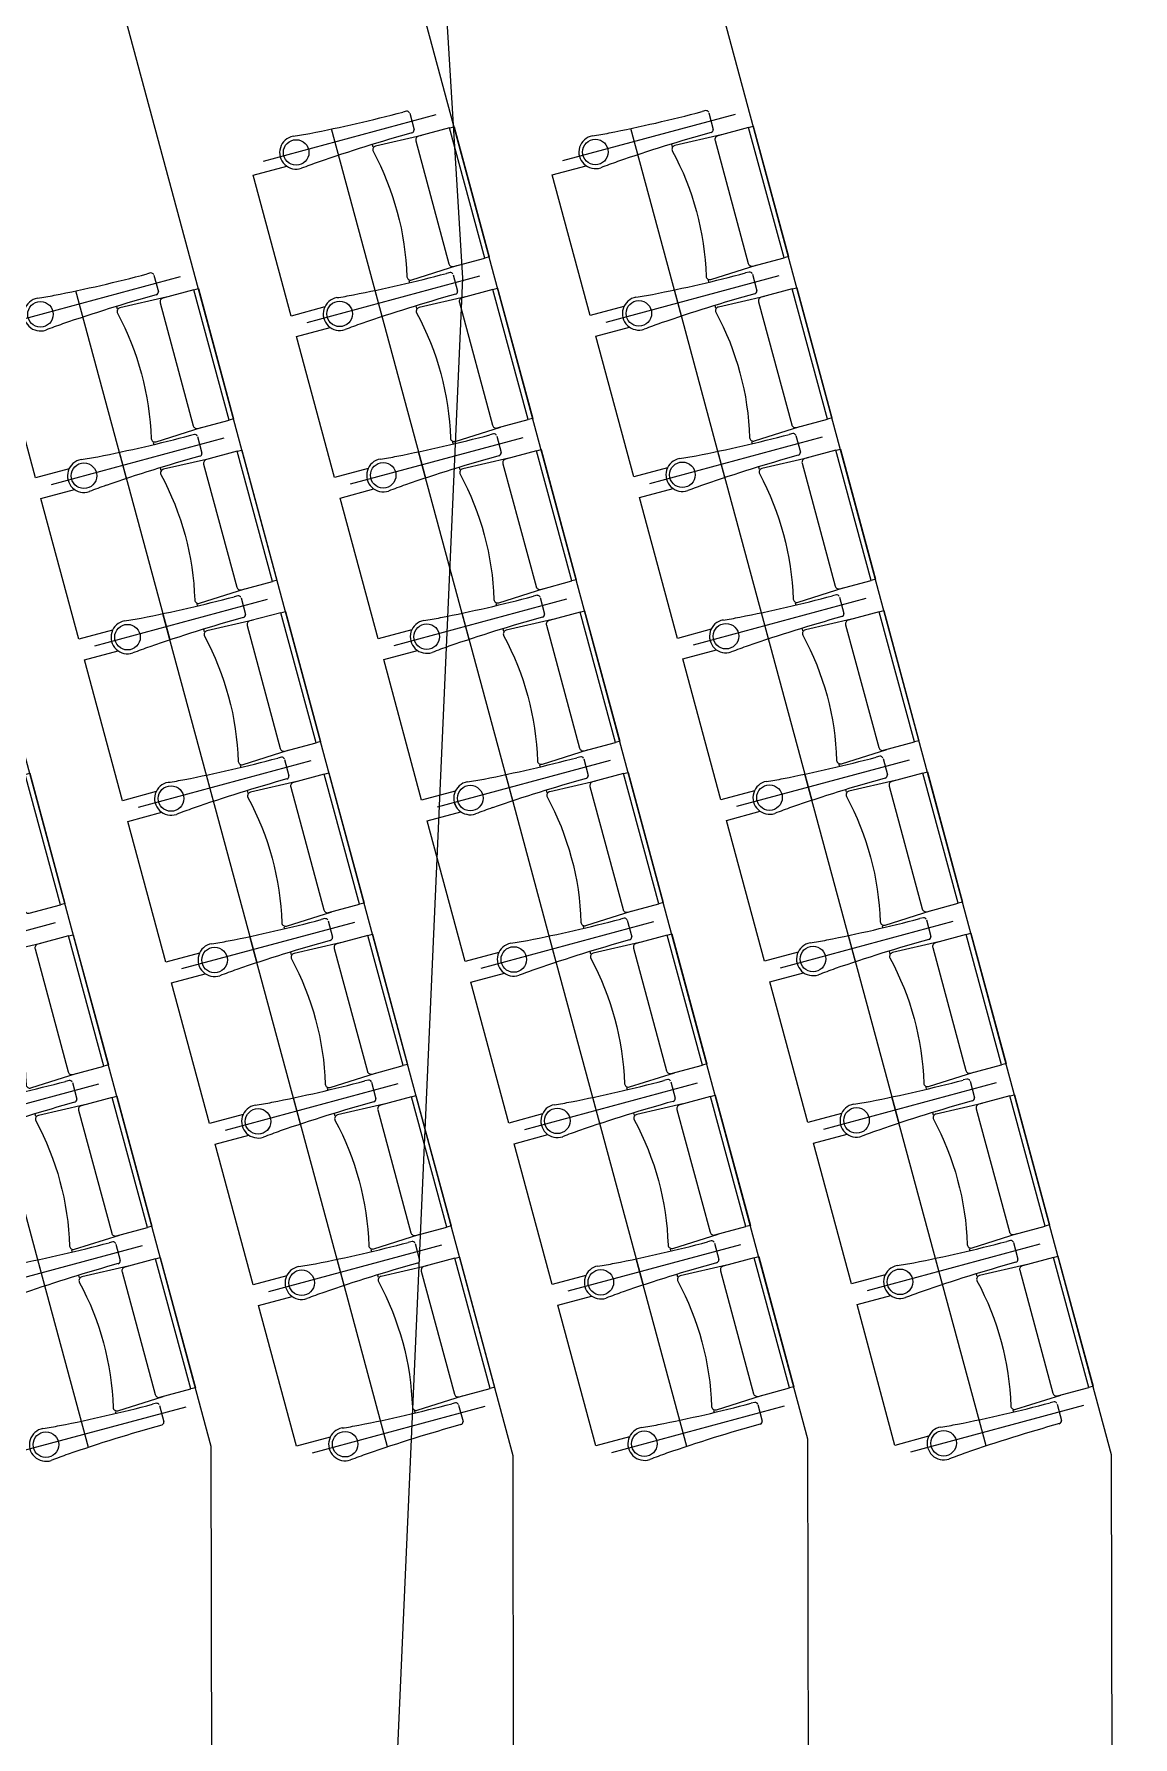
# Model space of a CAD drawing. Header units: millimetres. Extents: x 586 to 1010, y 369 to 668.
# Drawn here: x 688.98 to 692.66, y 479.6 to 485.29 of the extents above; entities that cross this region are included whole.
import ezdxf

# ---------------------------------------------------------------- set-up
doc = ezdxf.new("R2010")
doc.units = ezdxf.units.MM
doc.linetypes.add('CENTER', pattern=[2, 1.25, -0.25, 0.25, -0.25])
doc.linetypes.add('DASHED', pattern=[0.75, 0.5, -0.25])
doc.layers.add('plan line', color=7, linetype='Continuous', lineweight=15)

msp = doc.modelspace()

# ---------------------------------------------------------------- linework, layer by layer
at = {"color": 254, "lineweight": 25}
msp.add_lwpolyline([(689.8337, 492.1815), (690.1759, 488.4115), (690.4154, 484.4785), (690.0845, 476.9938), (689.3336, 473.1547), (688.3608, 469.8797), (686.2511, 464.8661), (683.9126, 461.3997), (682.5666, 460.2275), (680.996, 459.5586), (679.5611, 459.5542), (677.9508, 460.093), (676.3268, 461.1084), (674.7345, 462.5092), (671.8263, 466.1029), (669.833, 469.6129), (668.248, 474.1002), (667.65, 477.9454), (667.5806, 481.7471), (668.167, 489.4834)], dxfattribs=at)
for points in [[(671.7124, 620.7085), (706.7355, 621.773), (754.2598, 613.8303), (814.6609, 600.1481), (855.7567, 598.0104), (895.0671, 567.0647), (920.0096, 542.0176), (952.0084, 521.2476), (977.2234, 504.6526), (979.6352, 479.2339), (986.3437, 463.8549), (988.7975, 462.3853)], [(654.944, 595.4717), (670.2671, 587.3174), (714.302, 595.1648), (787.0891, 595.1648), (819.3936, 580.9441), (821.0297, 562.8505), (813.4907, 552.7881), (808.7339, 539.6711), (796.4072, 534.7059), (791.0222, 527.249), (791.0222, 507.547), (797.3007, 476.5274), (814.9752, 463.8897), (836.1481, 474.6816), (874.0221, 478.5878), (885.7286, 462.7333), (863.0042, 436.0794), (845.7887, 420.6845), (845.1044, 408.6747)], [(639.2065, 583.4381), (644.7272, 575.638), (657.7961, 553.4401), (668.4043, 543.9291), (682.5178, 548.7307), (692.9838, 555.4778), (711.9339, 556.5828), (734.3456, 532.1334), (750.593, 477.7475), (754.1369, 444.164), (776.4657, 425.4473), (782.6172, 412.2355)]]:
    msp.add_spline(points, degree=3, dxfattribs=at)
at = {"layer": 'plan line'}
for p, q in [((692.5848, 480.5454), (690.8568, 486.9542)), ((691.5701, 480.598), (689.9653, 486.5499)), ((690.5847, 480.5422), (689.0326, 486.2984)), ((689.5757, 480.5733), (688.0998, 486.0469)), ((691.2287, 485.0384), (691.2163, 485.0353)), ((690.2286, 485.0369), (690.2162, 485.0338)), ((690.239, 485.0297), (690.2536, 484.9744)), ((691.2391, 485.0312), (691.2537, 484.976)), ((690.1137, 484.9253), (690.1159, 484.9171)), ((691.1138, 484.9268), (691.116, 484.9187)), ((689.7157, 484.8225), (689.8283, 484.8529)), ((689.8426, 484.352), (689.7157, 484.8225)), ((690.7158, 484.8241), (690.8284, 484.8544)), ((690.8427, 484.3536), (690.7158, 484.8241)), ((689.374, 484.4958), (689.3616, 484.4927)), ((689.3844, 484.4885), (689.399, 484.4333)), ((690.2364, 484.4704), (690.2383, 484.4634)), ((690.3741, 484.4973), (690.3617, 484.4942)), ((690.3741, 484.4973), (690.3617, 484.4942)), ((690.3845, 484.4901), (690.3991, 484.4349)), ((690.3845, 484.4901), (690.3991, 484.4349)), ((691.2364, 484.472), (691.2383, 484.4649)), ((691.3742, 484.4989), (691.3617, 484.4958)), ((691.3742, 484.4989), (691.3617, 484.4958)), ((691.3846, 484.4917), (691.3992, 484.4365)), ((691.3846, 484.4917), (691.3992, 484.4365)), ((689.2591, 484.3841), (689.2613, 484.376)), ((689.9552, 484.3824), (689.8426, 484.352)), ((690.2592, 484.3857), (690.2614, 484.3776)), ((690.9552, 484.3839), (690.8427, 484.3536)), ((691.2593, 484.3873), (691.2615, 484.3792)), ((689.8612, 484.283), (689.9738, 484.3133)), ((690.8613, 484.2846), (690.9739, 484.3149)), ((688.988, 483.8109), (688.8611, 484.2814)), ((689.9881, 483.8125), (689.8612, 484.283)), ((690.9882, 483.814), (690.8613, 484.2846)), ((689.5195, 483.9562), (689.507, 483.9531)), ((689.5195, 483.9562), (689.507, 483.9531)), ((690.5196, 483.9578), (690.5071, 483.9547)), ((690.5196, 483.9578), (690.5071, 483.9547)), ((691.5197, 483.9594), (691.5072, 483.9563)), ((691.5197, 483.9594), (691.5072, 483.9563)), ((689.3817, 483.9293), (689.3836, 483.9223)), ((689.5299, 483.949), (689.5445, 483.8938)), ((689.5299, 483.949), (689.5445, 483.8938)), ((690.3818, 483.9309), (690.3837, 483.9238)), ((690.53, 483.9506), (690.5446, 483.8954)), ((690.53, 483.9506), (690.5446, 483.8954)), ((691.3819, 483.9325), (691.3838, 483.9254)), ((691.5301, 483.9522), (691.5447, 483.8969)), ((691.5301, 483.9522), (691.5447, 483.8969)), ((689.4046, 483.8446), (689.4068, 483.8365)), ((690.1006, 483.8428), (689.9881, 483.8125)), ((690.4047, 483.8462), (690.4069, 483.8381)), ((691.1007, 483.8444), (690.9882, 483.814)), ((691.4048, 483.8478), (691.407, 483.8396)), ((689.1005, 483.8412), (688.988, 483.8109)), ((689.0066, 483.7419), (689.1192, 483.7722)), ((689.1335, 483.2714), (689.0066, 483.7419)), ((690.0067, 483.7434), (690.1193, 483.7738)), ((690.1335, 483.2729), (690.0067, 483.7434)), ((691.0068, 483.745), (691.1193, 483.7754)), ((691.1336, 483.2745), (691.0068, 483.745)), ((689.5272, 483.3898), (689.5291, 483.3827)), ((689.665, 483.4167), (689.6525, 483.4136)), ((689.665, 483.4167), (689.6525, 483.4136)), ((689.6753, 483.4095), (689.69, 483.3542)), ((689.6754, 483.4095), (689.69, 483.3542)), ((690.5273, 483.3914), (690.5292, 483.3843)), ((690.6651, 483.4183), (690.6526, 483.4152)), ((690.6651, 483.4183), (690.6526, 483.4152)), ((690.6754, 483.4111), (690.6901, 483.3558)), ((690.6754, 483.4111), (690.6901, 483.3558)), ((691.5274, 483.3929), (691.5293, 483.3859)), ((691.6652, 483.4198), (691.6527, 483.4167)), ((691.6652, 483.4198), (691.6527, 483.4167)), ((691.6755, 483.4126), (691.6902, 483.3574)), ((691.6755, 483.4126), (691.6902, 483.3574)), ((689.246, 483.3017), (689.1335, 483.2714)), ((689.5501, 483.3051), (689.5522, 483.2969)), ((690.2461, 483.3033), (690.1335, 483.2729)), ((690.5501, 483.3067), (690.5523, 483.2985)), ((691.2462, 483.3049), (691.1336, 483.2745)), ((691.5502, 483.3082), (691.5524, 483.3001)), ((689.1521, 483.2023), (689.2646, 483.2327)), ((690.1522, 483.2039), (690.2647, 483.2343)), ((691.1522, 483.2055), (691.2648, 483.2358)), ((689.2789, 482.7318), (689.1521, 483.2023)), ((690.279, 482.7334), (690.1522, 483.2039)), ((691.2791, 482.735), (691.1522, 483.2055)), ((689.8105, 482.8772), (689.798, 482.8741)), ((689.8105, 482.8772), (689.798, 482.8741)), ((690.8106, 482.8787), (690.7981, 482.8756)), ((690.8106, 482.8787), (690.7981, 482.8756)), ((691.8107, 482.8803), (691.7982, 482.8772)), ((691.8107, 482.8803), (691.7982, 482.8772)), ((689.6727, 482.8502), (689.6746, 482.8432)), ((689.8208, 482.87), (689.8355, 482.8147)), ((689.8208, 482.87), (689.8355, 482.8147)), ((690.6728, 482.8518), (690.6747, 482.8448)), ((690.8209, 482.8715), (690.8356, 482.8163)), ((690.8209, 482.8715), (690.8356, 482.8163)), ((691.6729, 482.8534), (691.6748, 482.8464)), ((691.821, 482.8731), (691.8356, 482.8179)), ((691.821, 482.8731), (691.8356, 482.8179)), ((689.3915, 482.7622), (689.2789, 482.7318)), ((689.6955, 482.7656), (689.6977, 482.7574)), ((690.3916, 482.7638), (690.279, 482.7334)), ((690.6956, 482.7671), (690.6978, 482.759)), ((691.3917, 482.7653), (691.2791, 482.735)), ((691.6957, 482.7687), (691.6979, 482.7606)), ((689.2975, 482.6628), (689.4101, 482.6932)), ((689.4244, 482.1923), (689.2975, 482.6628)), ((690.2976, 482.6644), (690.4102, 482.6947)), ((690.4245, 482.1939), (690.2976, 482.6644)), ((691.2977, 482.666), (691.4103, 482.6963)), ((691.4246, 482.1955), (691.2977, 482.666)), ((689.8182, 482.3107), (689.8201, 482.3037)), ((689.9559, 482.3376), (689.9435, 482.3345)), ((689.9559, 482.3376), (689.9435, 482.3345)), ((689.9663, 482.3304), (689.9809, 482.2752)), ((689.9663, 482.3304), (689.9809, 482.2752)), ((690.8183, 482.3123), (690.8202, 482.3052)), ((690.956, 482.3392), (690.9436, 482.3361)), ((690.956, 482.3392), (690.9436, 482.3361)), ((690.9664, 482.332), (690.981, 482.2768)), ((690.9664, 482.332), (690.981, 482.2768)), ((691.8184, 482.3139), (691.8203, 482.3068)), ((691.9561, 482.3408), (691.9437, 482.3377)), ((691.9561, 482.3408), (691.9437, 482.3377)), ((691.9665, 482.3336), (691.9811, 482.2783)), ((691.9665, 482.3336), (691.9811, 482.2783)), ((689.537, 482.2227), (689.4244, 482.1923)), ((689.841, 482.226), (689.8432, 482.2179)), ((690.5371, 482.2242), (690.4245, 482.1939)), ((690.8411, 482.2276), (690.8433, 482.2195)), ((691.5372, 482.2258), (691.4246, 482.1955)), ((691.8412, 482.2292), (691.8434, 482.221)), ((689.443, 482.1233), (689.5556, 482.1536)), ((690.4431, 482.1249), (690.5557, 482.1552)), ((691.4432, 482.1264), (691.5558, 482.1568)), ((689.5699, 481.6528), (689.443, 482.1233)), ((690.57, 481.6543), (690.4431, 482.1249)), ((691.5701, 481.6559), (691.4432, 482.1264)), ((689.1013, 481.7965), (689.0889, 481.7934)), ((689.1013, 481.7965), (689.0889, 481.7934)), ((690.1014, 481.7981), (690.089, 481.795)), ((690.1014, 481.7981), (690.089, 481.795)), ((691.1015, 481.7997), (691.089, 481.7966)), ((691.1015, 481.7997), (691.089, 481.7966)), ((692.1016, 481.8013), (692.0891, 481.7982)), ((692.1016, 481.8013), (692.0891, 481.7982)), ((692.112, 481.7941), (692.1266, 481.7388)), ((692.112, 481.7941), (692.1266, 481.7388)), ((689.1117, 481.7893), (689.1263, 481.7341)), ((689.1117, 481.7893), (689.1263, 481.7341)), ((689.9637, 481.7712), (689.9656, 481.7641)), ((690.1118, 481.7909), (690.1264, 481.7357)), ((690.1118, 481.7909), (690.1264, 481.7357)), ((690.9637, 481.7728), (690.9656, 481.7657)), ((691.1119, 481.7925), (691.1265, 481.7372)), ((691.1119, 481.7925), (691.1265, 481.7372)), ((691.9638, 481.7743), (691.9657, 481.7673)), ((688.9864, 481.6849), (688.9886, 481.6768)), ((689.6825, 481.6831), (689.5699, 481.6528)), ((689.9865, 481.6865), (689.9887, 481.6784)), ((690.6826, 481.6847), (690.57, 481.6543)), ((690.9866, 481.6881), (690.9888, 481.6799)), ((691.6826, 481.6863), (691.5701, 481.6559)), ((691.9867, 481.6896), (691.9889, 481.6815)), ((689.5885, 481.5837), (689.7011, 481.6141)), ((689.7154, 481.1132), (689.5885, 481.5837)), ((690.5886, 481.5853), (690.7012, 481.6157)), ((690.7155, 481.1148), (690.5886, 481.5853)), ((691.5887, 481.5869), (691.7013, 481.6173)), ((691.7156, 481.1164), (691.5887, 481.5869)), ((689.109, 481.2301), (689.1109, 481.223)), ((689.2468, 481.257), (689.2343, 481.2539)), ((689.2468, 481.257), (689.2343, 481.2539)), ((689.2572, 481.2498), (689.2718, 481.1945)), ((689.2572, 481.2498), (689.2718, 481.1945)), ((690.1091, 481.2317), (690.111, 481.2246)), ((690.2469, 481.2586), (690.2344, 481.2555)), ((690.2469, 481.2586), (690.2344, 481.2555)), ((690.2573, 481.2514), (690.2719, 481.1961)), ((690.2573, 481.2514), (690.2719, 481.1961)), ((691.1092, 481.2332), (691.1111, 481.2262)), ((691.247, 481.2601), (691.2345, 481.257)), ((691.247, 481.2601), (691.2345, 481.257)), ((691.2574, 481.2529), (691.272, 481.1977)), ((691.2574, 481.2529), (691.272, 481.1977)), ((692.1093, 481.2348), (692.1112, 481.2278)), ((692.2471, 481.2617), (692.2346, 481.2586)), ((692.2471, 481.2617), (692.2346, 481.2586)), ((692.2575, 481.2545), (692.2721, 481.1993)), ((692.2575, 481.2545), (692.2721, 481.1993)), ((689.1319, 481.1454), (689.1341, 481.1372)), ((689.8279, 481.1436), (689.7154, 481.1132)), ((690.132, 481.147), (690.1342, 481.1388)), ((690.828, 481.1452), (690.7155, 481.1148)), ((691.1321, 481.1485), (691.1343, 481.1404)), ((691.8281, 481.1467), (691.7156, 481.1164)), ((692.1322, 481.1501), (692.1344, 481.142)), ((689.734, 481.0442), (689.8466, 481.0746)), ((690.7341, 481.0458), (690.8467, 481.0761)), ((691.7342, 481.0474), (691.8467, 481.0777)), ((689.8608, 480.5737), (689.734, 481.0442)), ((690.8609, 480.5753), (690.7341, 481.0458)), ((691.861, 480.5769), (691.7342, 481.0474)), ((689.3923, 480.7175), (689.3798, 480.7144)), ((690.3924, 480.719), (690.3799, 480.7159)), ((690.4027, 480.7118), (690.4174, 480.6566)), ((691.3925, 480.7206), (691.38, 480.7175)), ((691.4028, 480.7134), (691.4175, 480.6582)), ((692.3926, 480.7222), (692.3801, 480.7191)), ((692.4029, 480.715), (692.4176, 480.6597)), ((689.2545, 480.6905), (689.2564, 480.6835)), ((689.4026, 480.7103), (689.4173, 480.655)), ((690.2546, 480.6921), (690.2565, 480.6851)), ((691.2547, 480.6937), (691.2566, 480.6867)), ((692.2548, 480.6953), (692.2567, 480.6882)), ((689.9734, 480.6041), (689.8608, 480.5737)), ((690.9735, 480.6056), (690.8609, 480.5753)), ((691.5876, 469.5239), (691.5701, 480.598)), ((691.9736, 480.6072), (691.861, 480.5769)), ((689.5931, 469.5423), (689.5757, 480.5733)), ((690.602, 469.5765), (690.5847, 480.5422)), ((692.6021, 469.5797), (692.5848, 480.5454))]:
    msp.add_line(p, q, dxfattribs=at)
at = {"layer": 'plan line', "linetype": 'CENTER', "ltscale": 3}
for p, q in [((690.3268, 485.0243), (689.7494, 484.8686)), ((691.3269, 485.0259), (690.7495, 484.8702)), ((689.4721, 484.4832), (688.8948, 484.3275)), ((690.4722, 484.4848), (689.8949, 484.3291)), ((690.4722, 484.4848), (689.8949, 484.3291)), ((691.4723, 484.4863), (690.895, 484.3307)), ((691.4723, 484.4863), (690.895, 484.3307)), ((689.6176, 483.9436), (689.0403, 483.788)), ((689.6176, 483.9436), (689.0403, 483.788)), ((690.6177, 483.9452), (690.0404, 483.7896)), ((690.6177, 483.9452), (690.0404, 483.7896)), ((691.6178, 483.9468), (691.0405, 483.7911)), ((691.6178, 483.9468), (691.0405, 483.7911)), ((689.7631, 483.4041), (689.1858, 483.2485)), ((689.7631, 483.4041), (689.1858, 483.2485)), ((690.7632, 483.4057), (690.1859, 483.25)), ((690.7632, 483.4057), (690.1859, 483.25)), ((691.7633, 483.4073), (691.186, 483.2516)), ((691.7633, 483.4073), (691.186, 483.2516)), ((689.9086, 482.8646), (689.3313, 482.7089)), ((689.9086, 482.8646), (689.3313, 482.7089)), ((690.9087, 482.8662), (690.3314, 482.7105)), ((690.9087, 482.8662), (690.3314, 482.7105)), ((691.9088, 482.8677), (691.3315, 482.7121)), ((691.9088, 482.8677), (691.3315, 482.7121)), ((689.054, 482.3235), (688.4766, 482.1678)), ((689.054, 482.3235), (688.4766, 482.1678)), ((690.0541, 482.3251), (689.4767, 482.1694)), ((690.0541, 482.3251), (689.4767, 482.1694)), ((691.0542, 482.3266), (690.4768, 482.171)), ((691.0542, 482.3266), (690.4768, 482.171)), ((692.0542, 482.3282), (691.4769, 482.1725)), ((692.0542, 482.3282), (691.4769, 482.1725)), ((689.1994, 481.7839), (688.6221, 481.6283)), ((689.1994, 481.7839), (688.6221, 481.6283)), ((690.1995, 481.7855), (689.6222, 481.6299)), ((690.1995, 481.7855), (689.6222, 481.6299)), ((691.1996, 481.7871), (690.6223, 481.6314)), ((691.1996, 481.7871), (690.6223, 481.6314)), ((692.1997, 481.7887), (691.6224, 481.633)), ((692.1997, 481.7887), (691.6224, 481.633)), ((689.3449, 481.2444), (688.7676, 481.0888)), ((689.3449, 481.2444), (688.7676, 481.0888)), ((690.345, 481.246), (689.7677, 481.0903)), ((690.345, 481.246), (689.7677, 481.0903)), ((691.3451, 481.2476), (690.7678, 481.0919)), ((691.3451, 481.2476), (690.7678, 481.0919)), ((692.3452, 481.2492), (691.7679, 481.0935)), ((692.3452, 481.2492), (691.7679, 481.0935)), ((689.4904, 480.7049), (688.9131, 480.5492)), ((690.4905, 480.7065), (689.9132, 480.5508)), ((691.4906, 480.708), (690.9133, 480.5524)), ((692.4907, 480.7096), (691.9134, 480.554))]:
    msp.add_line(p, q, dxfattribs=at)
at = {"layer": 'plan line', "linetype": 'DASHED', "ltscale": 3}
for p, q in [((690.1471, 484.35), (689.978, 484.9772)), ((691.1472, 484.3516), (690.9781, 484.9787)), ((689.2925, 483.8089), (689.1234, 484.4361)), ((690.2926, 483.8105), (690.1235, 484.4376)), ((691.2927, 483.8121), (691.1236, 484.4392)), ((691.4382, 483.2725), (691.2691, 483.8997)), ((689.438, 483.2694), (689.2689, 483.8965)), ((690.4381, 483.271), (690.269, 483.8981)), ((689.5835, 482.7299), (689.4144, 483.357)), ((690.5836, 482.7314), (690.4145, 483.3586)), ((691.5837, 482.733), (691.4146, 483.3602)), ((689.729, 482.1903), (689.5598, 482.8175)), ((690.729, 482.1919), (690.5599, 482.819)), ((691.7291, 482.1935), (691.56, 482.8206)), ((689.8744, 481.6508), (689.7053, 482.2779)), ((690.8745, 481.6524), (690.7054, 482.2795)), ((691.8746, 481.6539), (691.7055, 482.2811)), ((689.0198, 481.1097), (688.8507, 481.7368)), ((690.0199, 481.1113), (689.8508, 481.7384)), ((691.02, 481.1128), (690.8509, 481.74)), ((692.0201, 481.1144), (691.851, 481.7416)), ((689.1653, 480.5702), (688.9962, 481.1973)), ((690.1654, 480.5717), (689.9963, 481.1989)), ((691.1655, 480.5733), (690.9964, 481.2005)), ((692.1656, 480.5749), (691.9965, 481.202))]:
    msp.add_line(p, q, dxfattribs=at)
at = {"layer": 'plan line'}
for points in [[(690.3719, 484.9805), (690.2685, 484.9527, 0.414214), (690.2596, 484.9371), (690.3703, 484.5263, 0.414214), (690.3859, 484.5174), (690.49, 484.5454), (690.3719, 484.9805)], [(691.3719, 484.9821), (691.2686, 484.9542, 0.414214), (691.2597, 484.9387), (691.3704, 484.5279, 0.414214), (691.386, 484.519), (691.4901, 484.547), (691.3719, 484.9821)], [(690.2796, 484.9556), (690.1253, 484.9201, 0.474715), (690.1166, 484.9025, -0.115865), (690.2296, 484.4834, 0.474715), (690.2459, 484.4726), (690.3969, 484.5204)], [(691.2797, 484.9572), (691.1254, 484.9217, 0.474715), (691.1167, 484.9041, -0.115865), (691.2297, 484.485, 0.474715), (691.246, 484.4741), (691.397, 484.522)], [(689.425, 484.4145), (689.2707, 484.379, 0.474715), (689.262, 484.3614, -0.115865), (689.375, 483.9423, 0.474715), (689.3913, 483.9314), (689.5423, 483.9793)], [(689.5172, 484.4394), (689.4139, 484.4116, 0.414214), (689.405, 484.396), (689.5157, 483.9852, 0.414214), (689.5313, 483.9763), (689.6353, 484.0043), (689.5172, 484.4394)], [(690.4251, 484.4161), (690.2708, 484.3806, 0.474715), (690.2621, 484.363, -0.115865), (690.3751, 483.9439, 0.474715), (690.3914, 483.933), (690.5424, 483.9808)], [(690.5173, 484.441), (690.414, 484.4131, 0.414214), (690.4051, 484.3976), (690.5158, 483.9868, 0.414214), (690.5314, 483.9779), (690.6354, 484.0059), (690.5173, 484.441)], [(691.4251, 484.4177), (691.2708, 484.3821, 0.474715), (691.2622, 484.3645, -0.115865), (691.3752, 483.9455, 0.474715), (691.3915, 483.9346), (691.5425, 483.9824)], [(691.5174, 484.4425), (691.4141, 484.4147, 0.414214), (691.4051, 484.3991), (691.5159, 483.9884, 0.414214), (691.5315, 483.9794), (691.6355, 484.0075), (691.5174, 484.4425)], [(689.6627, 483.8999), (689.5594, 483.872, 0.414214), (689.5504, 483.8565), (689.6612, 483.4457, 0.414214), (689.6768, 483.4368), (689.7808, 483.4648), (689.6627, 483.8999)], [(690.6628, 483.9014), (690.5595, 483.8736, 0.414214), (690.5505, 483.858), (690.6613, 483.4473, 0.414214), (690.6769, 483.4383), (690.7809, 483.4664), (690.6628, 483.9014)], [(691.6629, 483.903), (691.5596, 483.8752, 0.414214), (691.5506, 483.8596), (691.6614, 483.4489, 0.414214), (691.6769, 483.4399), (691.781, 483.4679), (691.6629, 483.903)], [(689.5704, 483.875), (689.4161, 483.8395, 0.474715), (689.4075, 483.8219, -0.115865), (689.5205, 483.4028, 0.474715), (689.5368, 483.3919), (689.6878, 483.4397)], [(690.5705, 483.8766), (690.4162, 483.841, 0.474715), (690.4076, 483.8234, -0.115865), (690.5206, 483.4043, 0.474715), (690.5369, 483.3935), (690.6879, 483.4413)], [(691.5706, 483.8782), (691.4163, 483.8426, 0.474715), (691.4077, 483.825, -0.115865), (691.5207, 483.4059, 0.474715), (691.537, 483.3951), (691.688, 483.4429)], [(689.7159, 483.3355), (689.5616, 483.2999, 0.474715), (689.5529, 483.2823, -0.115865), (689.6659, 482.8632, 0.474715), (689.6823, 482.8524), (689.8333, 482.9002)], [(689.8082, 483.3603), (689.7049, 483.3325, 0.414214), (689.6959, 483.3169), (689.8067, 482.9062, 0.414214), (689.8222, 482.8972), (689.9263, 482.9253), (689.8082, 483.3603)], [(690.716, 483.3371), (690.5617, 483.3015, 0.474715), (690.553, 483.2839, -0.115865), (690.666, 482.8648, 0.474715), (690.6824, 482.854), (690.8334, 482.9018)], [(690.8083, 483.3619), (690.705, 483.3341, 0.414214), (690.696, 483.3185), (690.8068, 482.9078, 0.414214), (690.8223, 482.8988), (690.9264, 482.9268), (690.8083, 483.3619)], [(691.7161, 483.3386), (691.5618, 483.3031, 0.474715), (691.5531, 483.2855, -0.115865), (691.6661, 482.8664, 0.474715), (691.6825, 482.8555), (691.8335, 482.9034)], [(691.8084, 483.3635), (691.7051, 483.3357, 0.414214), (691.6961, 483.3201), (691.8069, 482.9093, 0.414214), (691.8224, 482.9004), (691.9265, 482.9284), (691.8084, 483.3635)], [(688.9536, 482.8192), (688.8503, 482.7914, 0.414214), (688.8413, 482.7758), (688.9521, 482.3651, 0.414214), (688.9676, 482.3561), (689.0717, 482.3841), (688.9536, 482.8192)], [(689.9537, 482.8208), (689.8504, 482.793, 0.414214), (689.8414, 482.7774), (689.9522, 482.3666, 0.414214), (689.9677, 482.3577), (690.0718, 482.3857), (689.9537, 482.8208)], [(690.9538, 482.8224), (690.8504, 482.7945, 0.414214), (690.8415, 482.779), (690.9522, 482.3682, 0.414214), (690.9678, 482.3593), (691.0719, 482.3873), (690.9538, 482.8224)], [(691.9539, 482.824), (691.8505, 482.7961, 0.414214), (691.8416, 482.7806), (691.9523, 482.3698, 0.414214), (691.9679, 482.3608), (692.072, 482.3889), (691.9539, 482.824)], [(689.8614, 482.7959), (689.7071, 482.7604, 0.474715), (689.6984, 482.7428, -0.115865), (689.8114, 482.3237, 0.474715), (689.8278, 482.3129), (689.9788, 482.3607)], [(690.8615, 482.7975), (690.7072, 482.762, 0.474715), (690.6985, 482.7444, -0.115865), (690.8115, 482.3253, 0.474715), (690.8279, 482.3144), (690.9789, 482.3623)], [(691.8616, 482.7991), (691.7073, 482.7635, 0.474715), (691.6986, 482.746, -0.115865), (691.8116, 482.3269, 0.474715), (691.828, 482.316), (691.979, 482.3638)], [(689.0068, 482.2548), (688.8525, 482.2193, 0.474715), (688.8438, 482.2017, -0.115865), (688.9568, 481.7826, 0.474715), (688.9732, 481.7717), (689.1241, 481.8196)], [(689.0991, 482.2797), (688.9957, 482.2519, 0.414214), (688.9868, 482.2363), (689.0975, 481.8255, 0.414214), (689.1131, 481.8166), (689.2172, 481.8446), (689.0991, 482.2797)], [(690.0069, 482.2564), (689.8526, 482.2209, 0.474715), (689.8439, 482.2033, -0.115865), (689.9569, 481.7842, 0.474715), (689.9733, 481.7733), (690.1243, 481.8211)], [(690.0992, 482.2813), (689.9958, 482.2534, 0.414214), (689.9869, 482.2379), (690.0976, 481.8271, 0.414214), (690.1132, 481.8182), (690.2173, 481.8462), (690.0992, 482.2813)], [(691.007, 482.258), (690.8527, 482.2224, 0.474715), (690.844, 482.2048, -0.115865), (690.957, 481.7858, 0.474715), (690.9733, 481.7749), (691.1243, 481.8227)], [(691.0993, 482.2828), (690.9959, 482.255, 0.414214), (690.987, 482.2394), (691.0977, 481.8287, 0.414214), (691.1133, 481.8197), (691.2174, 481.8478), (691.0993, 482.2828)], [(692.0071, 482.2596), (691.8528, 482.224, 0.474715), (691.8441, 482.2064, -0.115865), (691.9571, 481.7873, 0.474715), (691.9734, 481.7765), (692.1244, 481.8243)], [(692.0993, 482.2844), (691.996, 482.2566, 0.414214), (691.9871, 482.241), (692.0978, 481.8303, 0.414214), (692.1134, 481.8213), (692.2174, 481.8493), (692.0993, 482.2844)], [(689.2445, 481.7402), (689.1412, 481.7123, 0.414214), (689.1323, 481.6968), (689.243, 481.286, 0.414214), (689.2586, 481.2771), (689.3626, 481.3051), (689.2445, 481.7402)], [(690.2446, 481.7417), (690.1413, 481.7139, 0.414214), (690.1324, 481.6983), (690.2431, 481.2876, 0.414214), (690.2587, 481.2786), (690.3627, 481.3067), (690.2446, 481.7417)], [(691.2447, 481.7433), (691.1414, 481.7155, 0.414214), (691.1324, 481.6999), (691.2432, 481.2892, 0.414214), (691.2588, 481.2802), (691.3628, 481.3082), (691.2447, 481.7433)], [(692.2448, 481.7449), (692.1415, 481.7171, 0.414214), (692.1325, 481.7015), (692.2433, 481.2907, 0.414214), (692.2589, 481.2818), (692.3629, 481.3098), (692.2448, 481.7449)], [(689.1523, 481.7153), (688.998, 481.6798, 0.474715), (688.9893, 481.6622, -0.115865), (689.1023, 481.2431, 0.474715), (689.1186, 481.2322), (689.2696, 481.28)], [(690.1524, 481.7169), (689.9981, 481.6813, 0.474715), (689.9894, 481.6637, -0.115865), (690.1024, 481.2446, 0.474715), (690.1187, 481.2338), (690.2697, 481.2816)], [(691.1525, 481.7185), (690.9982, 481.6829, 0.474715), (690.9895, 481.6653, -0.115865), (691.1025, 481.2462, 0.474715), (691.1188, 481.2354), (691.2698, 481.2832)], [(692.1525, 481.72), (691.9982, 481.6845, 0.474715), (691.9896, 481.6669, -0.115865), (692.1026, 481.2478, 0.474715), (692.1189, 481.2369), (692.2699, 481.2848)], [(689.2977, 481.1758), (689.1434, 481.1402, 0.474715), (689.1348, 481.1226, -0.115865), (689.2478, 480.7035, 0.474715), (689.2641, 480.6927), (689.4151, 480.7405)], [(689.39, 481.2006), (689.2867, 481.1728, 0.414214), (689.2777, 481.1572), (689.3885, 480.7465, 0.414214), (689.4041, 480.7375), (689.5081, 480.7656), (689.39, 481.2006)], [(690.2978, 481.1774), (690.1435, 481.1418, 0.474715), (690.1349, 481.1242, -0.115865), (690.2479, 480.7051, 0.474715), (690.2642, 480.6943), (690.4152, 480.7421)], [(690.3901, 481.2022), (690.2868, 481.1744, 0.414214), (690.2778, 481.1588), (690.3886, 480.7481, 0.414214), (690.4042, 480.7391), (690.5082, 480.7671), (690.3901, 481.2022)], [(691.2979, 481.1789), (691.1436, 481.1434, 0.474715), (691.135, 481.1258, -0.115865), (691.248, 480.7067, 0.474715), (691.2643, 480.6958), (691.4153, 480.7437)], [(691.3902, 481.2038), (691.2869, 481.176, 0.414214), (691.2779, 481.1604), (691.3887, 480.7496, 0.414214), (691.4043, 480.7407), (691.5083, 480.7687), (691.3902, 481.2038)], [(692.298, 481.1805), (692.1437, 481.145, 0.474715), (692.135, 481.1274, -0.115865), (692.2481, 480.7083, 0.474715), (692.2644, 480.6974), (692.4154, 480.7452)], [(692.3903, 481.2054), (692.287, 481.1775, 0.414214), (692.278, 481.162), (692.3888, 480.7512, 0.414214), (692.4043, 480.7423), (692.5084, 480.7703), (692.3903, 481.2054)]]:
    msp.add_lwpolyline(points, format="xyb", dxfattribs=at)
for points in [[(690.3873, 484.9847), (690.5047, 484.5494), (690.49, 484.5454), (690.3719, 484.9805), (690.3873, 484.9847)], [(691.3874, 484.9862), (691.5048, 484.551), (691.4901, 484.547), (691.3719, 484.9821), (691.3874, 484.9862)], [(689.5327, 484.4436), (689.6501, 484.0083), (689.6353, 484.0043), (689.5172, 484.4394), (689.5327, 484.4436)], [(690.5328, 484.4451), (690.6502, 484.0099), (690.6354, 484.0059), (690.5173, 484.441), (690.5328, 484.4451)], [(691.5329, 484.4467), (691.6502, 484.0114), (691.6355, 484.0075), (691.5174, 484.4425), (691.5329, 484.4467)], [(689.6782, 483.904), (689.7955, 483.4688), (689.7808, 483.4648), (689.6627, 483.8999), (689.6782, 483.904)], [(690.6783, 483.9056), (690.7956, 483.4703), (690.7809, 483.4664), (690.6628, 483.9014), (690.6783, 483.9056)], [(691.6784, 483.9072), (691.7957, 483.4719), (691.781, 483.4679), (691.6629, 483.903), (691.6784, 483.9072)], [(689.8237, 483.3645), (689.941, 482.9292), (689.9263, 482.9253), (689.8082, 483.3603), (689.8237, 483.3645)], [(690.8237, 483.3661), (690.9411, 482.9308), (690.9264, 482.9268), (690.8083, 483.3619), (690.8237, 483.3661)], [(691.8238, 483.3677), (691.9412, 482.9324), (691.9265, 482.9284), (691.8084, 483.3635), (691.8238, 483.3677)], [(688.969, 482.8234), (689.0864, 482.3881), (689.0717, 482.3841), (688.9536, 482.8192), (688.969, 482.8234)], [(689.9691, 482.825), (690.0865, 482.3897), (690.0718, 482.3857), (689.9537, 482.8208), (689.9691, 482.825)], [(690.9692, 482.8265), (691.0866, 482.3913), (691.0719, 482.3873), (690.9538, 482.8224), (690.9692, 482.8265)], [(691.9693, 482.8281), (692.0867, 482.3928), (692.072, 482.3889), (691.9539, 482.824), (691.9693, 482.8281)], [(689.1145, 482.2839), (689.2319, 481.8486), (689.2172, 481.8446), (689.0991, 482.2797), (689.1145, 482.2839)], [(690.1146, 482.2854), (690.232, 481.8502), (690.2173, 481.8462), (690.0992, 482.2813), (690.1146, 482.2854)], [(691.1147, 482.287), (691.2321, 481.8517), (691.2174, 481.8478), (691.0993, 482.2828), (691.1147, 482.287)], [(692.1148, 482.2886), (692.2322, 481.8533), (692.2174, 481.8493), (692.0993, 482.2844), (692.1148, 482.2886)], [(689.26, 481.7443), (689.3774, 481.3091), (689.3626, 481.3051), (689.2445, 481.7402), (689.26, 481.7443)], [(690.2601, 481.7459), (690.3775, 481.3106), (690.3627, 481.3067), (690.2446, 481.7417), (690.2601, 481.7459)], [(691.2602, 481.7475), (691.3776, 481.3122), (691.3628, 481.3082), (691.2447, 481.7433), (691.2602, 481.7475)], [(692.2603, 481.7491), (692.3776, 481.3138), (692.3629, 481.3098), (692.2448, 481.7449), (692.2603, 481.7491)], [(689.4055, 481.2048), (689.5228, 480.7695), (689.5081, 480.7656), (689.39, 481.2006), (689.4055, 481.2048)], [(690.4056, 481.2064), (690.5229, 480.7711), (690.5082, 480.7671), (690.3901, 481.2022), (690.4056, 481.2064)], [(691.4057, 481.208), (691.523, 480.7727), (691.5083, 480.7687), (691.3902, 481.2038), (691.4057, 481.208)], [(692.4058, 481.2095), (692.5231, 480.7743), (692.5084, 480.7703), (692.3903, 481.2054), (692.4058, 481.2095)]]:
    msp.add_lwpolyline(points, dxfattribs=at)
for centre in [(689.8596, 484.8987), (690.8597, 484.9002), (689.005, 484.3576), (690.005, 484.3591), (690.005, 484.3591), (691.0051, 484.3607), (691.0051, 484.3607), (689.1504, 483.818), (689.1504, 483.818), (690.1505, 483.8196), (690.1505, 483.8196), (691.1506, 483.8212), (691.1506, 483.8212), (689.2959, 483.2785), (689.2959, 483.2785), (690.296, 483.2801), (690.296, 483.2801), (691.2961, 483.2817), (691.2961, 483.2817), (689.4414, 482.739), (689.4414, 482.739), (690.4415, 482.7405), (690.4415, 482.7405), (691.4416, 482.7421), (691.4416, 482.7421), (689.5869, 482.1994), (689.5869, 482.1994), (690.587, 482.201), (690.587, 482.201), (691.5871, 482.2026), (691.5871, 482.2026), (689.7324, 481.6599), (689.7323, 481.6599), (690.7324, 481.6615), (690.7324, 481.6615), (691.7325, 481.6631), (691.7325, 481.6631), (689.8778, 481.1204), (689.8778, 481.1204), (690.8779, 481.122), (690.8779, 481.122), (691.878, 481.1235), (691.878, 481.1235), (689.0232, 480.5793), (690.0233, 480.5808), (691.0234, 480.5824), (692.0235, 480.584)]:
    msp.add_circle(centre, 0.0427, dxfattribs=at)
for centre, radius, start, end in [((691.2298, 485.0292), 0.00935, 23.5288, 96.652), ((688.9422, 489.8652), 4.9966, 281.1162, 284.7717), ((690.2297, 485.0276), 0.00935, 23.5288, 96.652), ((689.9423, 489.8668), 4.9966, 281.1162, 284.7717), ((689.8598, 484.8984), 0.0554, 100.5424, 288.5847), ((689.7103, 485.9378), 0.9947, 278.0552, 281.318), ((691.675, 479.8304), 5.3287, 105.5499, 109.0735), ((690.244, 484.9734), 0.00967, 284.4661, 5.9165), ((690.8599, 484.9), 0.0554, 100.5424, 288.5847), ((690.7104, 485.9393), 0.9947, 278.0552, 281.318), ((692.6751, 479.832), 5.3287, 105.5499, 109.0735), ((691.2441, 484.975), 0.00967, 284.4661, 5.9165), ((692.2712, 481.1458), 3.9554, 109.7628, 110.6309), ((691.2711, 481.1442), 3.9554, 109.7628, 110.6309), ((688.0876, 489.3241), 4.9966, 281.1162, 284.7717), ((689.3751, 484.4865), 0.00935, 23.5288, 96.652), ((689.0877, 489.3257), 4.9966, 281.1162, 284.7717), ((689.0877, 489.3257), 4.9966, 281.1162, 284.7717), ((690.3752, 484.488), 0.00935, 23.5288, 96.652), ((690.3752, 484.488), 0.00935, 23.5288, 96.652), ((690.0878, 489.3273), 4.9966, 281.1162, 284.7717), ((690.0878, 489.3273), 4.9966, 281.1162, 284.7717), ((691.3753, 484.4896), 0.00935, 23.5288, 96.652), ((691.3753, 484.4896), 0.00935, 23.5288, 96.652), ((689.0052, 484.3573), 0.0554, 100.5424, 288.5847), ((688.8557, 485.3967), 0.9947, 278.0552, 281.318), ((690.8204, 479.2893), 5.3287, 105.5499, 109.0735), ((689.3894, 484.4323), 0.00967, 284.4661, 5.9165), ((690.0053, 484.3589), 0.0554, 100.5424, 288.5847), ((690.0053, 484.3589), 0.0554, 100.5424, 288.5847), ((689.8558, 485.3982), 0.9947, 278.0552, 281.318), ((689.8558, 485.3982), 0.9947, 278.0552, 281.318), ((691.8205, 479.2909), 5.3287, 105.5499, 109.0735), ((691.8205, 479.2909), 5.3287, 105.5499, 109.0735), ((690.3895, 484.4339), 0.00967, 284.4661, 5.9165), ((690.3895, 484.4339), 0.00967, 284.4661, 5.9165), ((691.0054, 484.3604), 0.0554, 100.5424, 288.5847), ((691.0054, 484.3604), 0.0554, 100.5424, 288.5847), ((690.8559, 485.3998), 0.9947, 278.0552, 281.318), ((690.8559, 485.3998), 0.9947, 278.0552, 281.318), ((692.8206, 479.2925), 5.3287, 105.5499, 109.0735), ((692.8206, 479.2925), 5.3287, 105.5499, 109.0735), ((691.3896, 484.4355), 0.00967, 284.4661, 5.9165), ((691.3896, 484.4355), 0.00967, 284.4661, 5.9165), ((690.4165, 480.6031), 3.9554, 109.7628, 110.6309), ((691.4166, 480.6047), 3.9554, 109.7628, 110.6309), ((691.4166, 480.6047), 3.9554, 109.7628, 110.6309), ((692.4167, 480.6062), 3.9554, 109.7628, 110.6309), ((692.4167, 480.6062), 3.9554, 109.7628, 110.6309), ((689.5206, 483.9469), 0.00935, 23.5288, 96.652), ((689.5206, 483.9469), 0.00935, 23.5288, 96.652), ((690.5207, 483.9485), 0.00935, 23.5288, 96.652), ((690.5207, 483.9485), 0.00935, 23.5288, 96.652), ((690.2332, 488.7877), 4.9966, 281.1162, 284.7717), ((690.2332, 488.7877), 4.9966, 281.1162, 284.7717), ((691.5208, 483.9501), 0.00935, 23.5288, 96.652), ((691.5208, 483.9501), 0.00935, 23.5288, 96.652), ((688.2331, 488.7846), 4.9966, 281.1162, 284.7717), ((688.2331, 488.7846), 4.9966, 281.1162, 284.7717), ((689.2332, 488.7862), 4.9966, 281.1162, 284.7717), ((689.2331, 488.7862), 4.9966, 281.1162, 284.7717), ((689.1507, 483.8177), 0.0554, 100.5424, 288.5847), ((689.1507, 483.8177), 0.0554, 100.5424, 288.5847), ((689.0012, 484.8571), 0.9947, 278.0552, 281.318), ((689.0012, 484.8571), 0.9947, 278.0552, 281.318), ((690.9659, 478.7498), 5.3287, 105.5499, 109.0735), ((690.9659, 478.7498), 5.3287, 105.5499, 109.0735), ((689.5349, 483.8928), 0.00967, 284.4661, 5.9165), ((689.5349, 483.8928), 0.00967, 284.4661, 5.9165), ((690.1508, 483.8193), 0.0554, 100.5424, 288.5847), ((690.1508, 483.8193), 0.0554, 100.5424, 288.5847), ((690.0013, 484.8587), 0.9947, 278.0552, 281.318), ((690.0013, 484.8587), 0.9947, 278.0552, 281.318), ((691.966, 478.7514), 5.3287, 105.5499, 109.0735), ((691.966, 478.7514), 5.3287, 105.5499, 109.0735), ((690.535, 483.8944), 0.00967, 284.4661, 5.9165), ((690.535, 483.8944), 0.00967, 284.4661, 5.9165), ((691.1509, 483.8209), 0.0554, 100.5424, 288.5847), ((691.1509, 483.8209), 0.0554, 100.5424, 288.5847), ((691.0014, 484.8603), 0.9947, 278.0552, 281.318), ((691.0014, 484.8603), 0.9947, 278.0552, 281.318), ((692.9661, 478.7529), 5.3287, 105.5499, 109.0735), ((692.9661, 478.7529), 5.3287, 105.5499, 109.0735), ((691.5351, 483.8959), 0.00967, 284.4661, 5.9165), ((691.5351, 483.8959), 0.00967, 284.4661, 5.9165), ((690.562, 480.0636), 3.9554, 109.7628, 110.6309), ((690.562, 480.0636), 3.9554, 109.7628, 110.6309), ((691.5621, 480.0651), 3.9554, 109.7628, 110.6309), ((691.5621, 480.0651), 3.9554, 109.7628, 110.6309), ((692.5622, 480.0667), 3.9554, 109.7628, 110.6309), ((692.5622, 480.0667), 3.9554, 109.7628, 110.6309), ((688.3785, 488.2451), 4.9966, 281.1162, 284.7717), ((688.3785, 488.2451), 4.9966, 281.1162, 284.7717), ((689.6661, 483.4074), 0.00935, 23.5288, 96.652), ((689.6661, 483.4074), 0.00935, 23.5288, 96.652), ((689.3786, 488.2466), 4.9966, 281.1162, 284.7717), ((689.3786, 488.2466), 4.9966, 281.1162, 284.7717), ((690.6662, 483.409), 0.00935, 23.5288, 96.652), ((690.6662, 483.409), 0.00935, 23.5288, 96.652), ((690.3787, 488.2482), 4.9966, 281.1162, 284.7717), ((690.3787, 488.2482), 4.9966, 281.1162, 284.7717), ((691.6663, 483.4106), 0.00935, 23.5288, 96.652), ((691.6663, 483.4106), 0.00935, 23.5288, 96.652), ((689.2962, 483.2782), 0.0554, 100.5424, 288.5847), ((689.2962, 483.2782), 0.0554, 100.5424, 288.5847), ((689.1467, 484.3176), 0.9947, 278.0552, 281.318), ((689.1467, 484.3176), 0.9947, 278.0552, 281.318), ((691.1114, 478.2103), 5.3287, 105.5499, 109.0735), ((691.1114, 478.2103), 5.3287, 105.5499, 109.0735), ((689.6804, 483.3532), 0.00967, 284.4661, 5.9165), ((689.6804, 483.3532), 0.00967, 284.4661, 5.9165), ((690.2963, 483.2798), 0.0554, 100.5424, 288.5847), ((690.2963, 483.2798), 0.0554, 100.5424, 288.5847), ((690.1467, 484.3192), 0.9947, 278.0552, 281.318), ((690.1467, 484.3192), 0.9947, 278.0552, 281.318), ((692.1115, 478.2118), 5.3287, 105.5499, 109.0735), ((692.1115, 478.2118), 5.3287, 105.5499, 109.0735), ((690.6805, 483.3548), 0.00967, 284.4661, 5.9165), ((690.6805, 483.3548), 0.00967, 284.4661, 5.9165), ((691.2964, 483.2814), 0.0554, 100.5424, 288.5847), ((691.2964, 483.2814), 0.0554, 100.5424, 288.5847), ((691.1468, 484.3207), 0.9947, 278.0552, 281.318), ((691.1468, 484.3207), 0.9947, 278.0552, 281.318), ((693.1116, 478.2134), 5.3287, 105.5499, 109.0735), ((693.1116, 478.2134), 5.3287, 105.5499, 109.0735), ((691.6805, 483.3564), 0.00967, 284.4661, 5.9165), ((691.6805, 483.3564), 0.00967, 284.4661, 5.9165), ((690.7075, 479.524), 3.9554, 109.7628, 110.6309), ((690.7075, 479.524), 3.9554, 109.7628, 110.6309), ((691.7076, 479.5256), 3.9554, 109.7628, 110.6309), ((691.7076, 479.5256), 3.9554, 109.7628, 110.6309), ((692.7077, 479.5272), 3.9554, 109.7628, 110.6309), ((692.7077, 479.5272), 3.9554, 109.7628, 110.6309), ((689.8116, 482.8679), 0.00935, 23.5288, 96.652), ((689.8115, 482.8679), 0.00935, 23.5288, 96.652), ((689.5241, 487.7071), 4.9966, 281.1162, 284.7717), ((689.5241, 487.7071), 4.9966, 281.1162, 284.7717), ((690.8116, 482.8695), 0.00935, 23.5288, 96.652), ((690.8116, 482.8695), 0.00935, 23.5288, 96.652), ((690.5242, 487.7087), 4.9966, 281.1162, 284.7717), ((690.5242, 487.7087), 4.9966, 281.1162, 284.7717), ((691.8117, 482.871), 0.00935, 23.5288, 96.652), ((691.8117, 482.871), 0.00935, 23.5288, 96.652), ((688.524, 487.7055), 4.9966, 281.1162, 284.7717), ((688.524, 487.7055), 4.9966, 281.1162, 284.7717), ((691.826, 482.8169), 0.00967, 284.4661, 5.9165), ((691.826, 482.8169), 0.00967, 284.4661, 5.9165), ((689.4417, 482.7387), 0.0554, 100.5424, 288.5847), ((689.4417, 482.7387), 0.0554, 100.5424, 288.5847), ((689.2921, 483.7781), 0.9947, 278.0552, 281.318), ((689.2921, 483.7781), 0.9947, 278.0552, 281.318), ((691.2569, 477.6707), 5.3287, 105.5499, 109.0735), ((691.2569, 477.6707), 5.3287, 105.5499, 109.0735), ((689.8258, 482.8137), 0.00967, 284.4661, 5.9165), ((689.8258, 482.8137), 0.00967, 284.4661, 5.9165), ((690.4418, 482.7403), 0.0554, 100.5424, 288.5847), ((690.4417, 482.7403), 0.0554, 100.5424, 288.5847), ((690.2922, 483.7796), 0.9947, 278.0552, 281.318), ((690.2922, 483.7796), 0.9947, 278.0552, 281.318), ((692.257, 477.6723), 5.3287, 105.5499, 109.0735), ((692.257, 477.6723), 5.3287, 105.5499, 109.0735), ((690.8259, 482.8153), 0.00967, 284.4661, 5.9165), ((690.8259, 482.8153), 0.00967, 284.4661, 5.9165), ((691.4418, 482.7418), 0.0554, 100.5424, 288.5847), ((691.4418, 482.7418), 0.0554, 100.5424, 288.5847), ((691.2923, 483.7812), 0.9947, 278.0552, 281.318), ((691.2923, 483.7812), 0.9947, 278.0552, 281.318), ((693.257, 477.6739), 5.3287, 105.5499, 109.0735), ((693.257, 477.6739), 5.3287, 105.5499, 109.0735), ((690.853, 478.9845), 3.9554, 109.7628, 110.6309), ((690.853, 478.9845), 3.9554, 109.7628, 110.6309), ((691.8531, 478.9861), 3.9554, 109.7628, 110.6309), ((691.8531, 478.9861), 3.9554, 109.7628, 110.6309), ((692.8531, 478.9877), 3.9554, 109.7628, 110.6309), ((692.8531, 478.9877), 3.9554, 109.7628, 110.6309), ((688.6695, 487.166), 4.9966, 281.1162, 284.7717), ((688.6695, 487.166), 4.9966, 281.1162, 284.7717), ((689.957, 482.3283), 0.00935, 23.5288, 96.652), ((689.957, 482.3283), 0.00935, 23.5288, 96.652), ((689.6696, 487.1676), 4.9966, 281.1162, 284.7717), ((689.6696, 487.1676), 4.9966, 281.1162, 284.7717), ((690.9571, 482.3299), 0.00935, 23.5288, 96.652), ((690.9571, 482.3299), 0.00935, 23.5288, 96.652), ((690.6697, 487.1692), 4.9966, 281.1162, 284.7717), ((690.6697, 487.1692), 4.9966, 281.1162, 284.7717), ((691.9572, 482.3315), 0.00935, 23.5288, 96.652), ((691.9572, 482.3315), 0.00935, 23.5288, 96.652), ((689.5871, 482.1992), 0.0554, 100.5424, 288.5847), ((689.5871, 482.1992), 0.0554, 100.5424, 288.5847), ((689.4376, 483.2385), 0.9947, 278.0552, 281.318), ((689.4376, 483.2385), 0.9947, 278.0552, 281.318), ((691.4023, 477.1312), 5.3287, 105.5499, 109.0735), ((691.4023, 477.1312), 5.3287, 105.5499, 109.0735), ((689.9713, 482.2742), 0.00967, 284.4661, 5.9165), ((689.9713, 482.2742), 0.00967, 284.4661, 5.9165), ((690.5872, 482.2007), 0.0554, 100.5424, 288.5847), ((690.5872, 482.2007), 0.0554, 100.5424, 288.5847), ((690.4377, 483.2401), 0.9947, 278.0552, 281.318), ((690.4377, 483.2401), 0.9947, 278.0552, 281.318), ((692.4024, 477.1328), 5.3287, 105.5499, 109.0735), ((692.4024, 477.1328), 5.3287, 105.5499, 109.0735), ((690.9714, 482.2758), 0.00967, 284.4661, 5.9165), ((690.9714, 482.2758), 0.00967, 284.4661, 5.9165), ((691.5873, 482.2023), 0.0554, 100.5424, 288.5847), ((691.5873, 482.2023), 0.0554, 100.5424, 288.5847), ((691.4378, 483.2417), 0.9947, 278.0552, 281.318), ((691.4378, 483.2417), 0.9947, 278.0552, 281.318), ((693.4025, 477.1343), 5.3287, 105.5499, 109.0735), ((693.4025, 477.1343), 5.3287, 105.5499, 109.0735), ((691.9715, 482.2773), 0.00967, 284.4661, 5.9165), ((691.9715, 482.2773), 0.00967, 284.4661, 5.9165), ((690.9984, 478.445), 3.9554, 109.7628, 110.6309), ((690.9984, 478.445), 3.9554, 109.7628, 110.6309), ((691.9985, 478.4465), 3.9554, 109.7628, 110.6309), ((691.9985, 478.4465), 3.9554, 109.7628, 110.6309), ((692.9986, 478.4481), 3.9554, 109.7628, 110.6309), ((692.9986, 478.4481), 3.9554, 109.7628, 110.6309), ((687.8149, 486.6249), 4.9966, 281.1162, 284.7717), ((687.8149, 486.6249), 4.9966, 281.1162, 284.7717), ((689.1024, 481.7872), 0.00935, 23.5288, 96.652), ((689.1024, 481.7872), 0.00935, 23.5288, 96.652), ((688.815, 486.6265), 4.9966, 281.1162, 284.7717), ((688.815, 486.6265), 4.9966, 281.1162, 284.7717), ((690.1025, 481.7888), 0.00935, 23.5288, 96.652), ((690.1025, 481.7888), 0.00935, 23.5288, 96.652), ((689.8151, 486.628), 4.9966, 281.1162, 284.7717), ((689.8151, 486.628), 4.9966, 281.1162, 284.7717), ((691.1026, 481.7904), 0.00935, 23.5288, 96.652), ((691.1026, 481.7904), 0.00935, 23.5288, 96.652), ((690.8152, 486.6296), 4.9966, 281.1162, 284.7717), ((690.8152, 486.6296), 4.9966, 281.1162, 284.7717), ((692.1027, 481.792), 0.00935, 23.5288, 96.652), ((692.1027, 481.792), 0.00935, 23.5288, 96.652), ((691.1169, 481.7362), 0.00967, 284.4661, 5.9165), ((691.1169, 481.7362), 0.00967, 284.4661, 5.9165), ((692.117, 481.7378), 0.00967, 284.4661, 5.9165), ((692.117, 481.7378), 0.00967, 284.4661, 5.9165), ((690.5477, 476.5901), 5.3287, 105.5499, 109.0735), ((690.5477, 476.5901), 5.3287, 105.5499, 109.0735), ((689.1167, 481.7331), 0.00967, 284.4661, 5.9165), ((689.1167, 481.7331), 0.00967, 284.4661, 5.9165), ((689.7326, 481.6596), 0.0554, 100.5424, 288.5847), ((689.7326, 481.6596), 0.0554, 100.5424, 288.5847), ((689.5831, 482.699), 0.9947, 278.0552, 281.318), ((689.5831, 482.699), 0.9947, 278.0552, 281.318), ((691.5478, 476.5917), 5.3287, 105.5499, 109.0735), ((691.5478, 476.5917), 5.3287, 105.5499, 109.0735), ((690.1168, 481.7347), 0.00967, 284.4661, 5.9165), ((690.1168, 481.7347), 0.00967, 284.4661, 5.9165), ((690.7327, 481.6612), 0.0554, 100.5424, 288.5847), ((690.7327, 481.6612), 0.0554, 100.5424, 288.5847), ((690.5832, 482.7006), 0.9947, 278.0552, 281.318), ((690.5832, 482.7006), 0.9947, 278.0552, 281.318), ((692.5479, 476.5932), 5.3287, 105.5499, 109.0735), ((692.5479, 476.5932), 5.3287, 105.5499, 109.0735), ((691.7328, 481.6628), 0.0554, 100.5424, 288.5847), ((691.7328, 481.6628), 0.0554, 100.5424, 288.5847), ((691.5833, 482.7022), 0.9947, 278.0552, 281.318), ((691.5833, 482.7022), 0.9947, 278.0552, 281.318), ((693.548, 476.5948), 5.3287, 105.5499, 109.0735), ((693.548, 476.5948), 5.3287, 105.5499, 109.0735), ((691.1439, 477.9054), 3.9554, 109.7628, 110.6309), ((691.1439, 477.9054), 3.9554, 109.7628, 110.6309), ((692.144, 477.907), 3.9554, 109.7628, 110.6309), ((692.144, 477.907), 3.9554, 109.7628, 110.6309), ((693.1441, 477.9086), 3.9554, 109.7628, 110.6309), ((693.1441, 477.9086), 3.9554, 109.7628, 110.6309), ((687.9604, 486.0854), 4.9966, 281.1162, 284.7717), ((687.9604, 486.0854), 4.9966, 281.1162, 284.7717), ((689.2479, 481.2477), 0.00935, 23.5288, 96.652), ((689.2479, 481.2477), 0.00935, 23.5288, 96.652), ((688.9605, 486.0869), 4.9966, 281.1162, 284.7717), ((688.9605, 486.0869), 4.9966, 281.1162, 284.7717), ((690.248, 481.2493), 0.00935, 23.5288, 96.652), ((690.248, 481.2493), 0.00935, 23.5288, 96.652), ((689.9605, 486.0885), 4.9966, 281.1162, 284.7717), ((689.9605, 486.0885), 4.9966, 281.1162, 284.7717), ((691.2481, 481.2509), 0.00935, 23.5288, 96.652), ((691.2481, 481.2509), 0.00935, 23.5288, 96.652), ((690.9606, 486.0901), 4.9966, 281.1162, 284.7717), ((690.9606, 486.0901), 4.9966, 281.1162, 284.7717), ((692.2482, 481.2524), 0.00935, 23.5288, 96.652), ((692.2482, 481.2524), 0.00935, 23.5288, 96.652), ((690.6932, 476.0506), 5.3287, 105.5499, 109.0735), ((690.6932, 476.0506), 5.3287, 105.5499, 109.0735), ((689.2622, 481.1935), 0.00967, 284.4661, 5.9165), ((689.2622, 481.1935), 0.00967, 284.4661, 5.9165), ((689.8781, 481.1201), 0.0554, 100.5424, 288.5847), ((689.8781, 481.1201), 0.0554, 100.5424, 288.5847), ((689.7286, 482.1595), 0.9947, 278.0552, 281.318), ((689.7286, 482.1595), 0.9947, 278.0552, 281.318), ((691.6933, 476.0521), 5.3287, 105.5499, 109.0735), ((691.6933, 476.0521), 5.3287, 105.5499, 109.0735), ((690.2623, 481.1951), 0.00967, 284.4661, 5.9165), ((690.2623, 481.1951), 0.00967, 284.4661, 5.9165), ((690.8782, 481.1217), 0.0554, 100.5424, 288.5847), ((690.8782, 481.1217), 0.0554, 100.5424, 288.5847), ((690.7287, 482.1611), 0.9947, 278.0552, 281.318), ((690.7287, 482.1611), 0.9947, 278.0552, 281.318), ((692.6934, 476.0537), 5.3287, 105.5499, 109.0735), ((692.6934, 476.0537), 5.3287, 105.5499, 109.0735), ((691.2624, 481.1967), 0.00967, 284.4661, 5.9165), ((691.2624, 481.1967), 0.00967, 284.4661, 5.9165), ((691.8783, 481.1232), 0.0554, 100.5424, 288.5847), ((691.8783, 481.1232), 0.0554, 100.5424, 288.5847), ((691.7288, 482.1626), 0.9947, 278.0552, 281.318), ((691.7288, 482.1626), 0.9947, 278.0552, 281.318), ((693.6935, 476.0553), 5.3287, 105.5499, 109.0735), ((693.6935, 476.0553), 5.3287, 105.5499, 109.0735), ((692.2625, 481.1983), 0.00967, 284.4661, 5.9165), ((692.2625, 481.1983), 0.00967, 284.4661, 5.9165), ((691.2894, 477.3659), 3.9554, 109.7628, 110.6309), ((691.2894, 477.3659), 3.9554, 109.7628, 110.6309), ((692.2895, 477.3675), 3.9554, 109.7628, 110.6309), ((692.2895, 477.3675), 3.9554, 109.7628, 110.6309), ((693.2896, 477.3691), 3.9554, 109.7628, 110.6309), ((693.2896, 477.3691), 3.9554, 109.7628, 110.6309), ((688.1058, 485.5458), 4.9966, 281.1162, 284.7717), ((689.3934, 480.7082), 0.00935, 23.5288, 96.652), ((689.1059, 485.5474), 4.9966, 281.1162, 284.7717), ((690.3935, 480.7098), 0.00935, 23.5288, 96.652), ((690.106, 485.549), 4.9966, 281.1162, 284.7717), ((691.3936, 480.7113), 0.00935, 23.5288, 96.652), ((691.1061, 485.5506), 4.9966, 281.1162, 284.7717), ((692.3937, 480.7129), 0.00935, 23.5288, 96.652), ((689.4077, 480.654), 0.00967, 284.4661, 5.9165), ((690.4078, 480.6556), 0.00967, 284.4661, 5.9165), ((691.4079, 480.6572), 0.00967, 284.4661, 5.9165), ((692.4079, 480.6587), 0.00967, 284.4661, 5.9165), ((689.0235, 480.579), 0.0554, 100.5424, 288.5847), ((688.8739, 481.6184), 0.9947, 278.0552, 281.318), ((690.8387, 475.511), 5.3287, 105.5499, 109.0735), ((690.0236, 480.5806), 0.0554, 100.5424, 288.5847), ((689.874, 481.6199), 0.9947, 278.0552, 281.318), ((691.8388, 475.5126), 5.3287, 105.5499, 109.0735), ((691.0237, 480.5821), 0.0554, 100.5424, 288.5847), ((690.8741, 481.6215), 0.9947, 278.0552, 281.318), ((692.8389, 475.5142), 5.3287, 105.5499, 109.0735), ((692.0238, 480.5837), 0.0554, 100.5424, 288.5847), ((691.8742, 481.6231), 0.9947, 278.0552, 281.318), ((693.839, 475.5158), 5.3287, 105.5499, 109.0735), ((690.4348, 476.8248), 3.9554, 109.7628, 110.6309), ((691.4349, 476.8264), 3.9554, 109.7628, 110.6309), ((692.435, 476.828), 3.9554, 109.7628, 110.6309), ((693.4351, 476.8295), 3.9554, 109.7628, 110.6309)]:
    msp.add_arc(centre, radius, start, end, dxfattribs=at)

doc.saveas('drawing.dxf')
